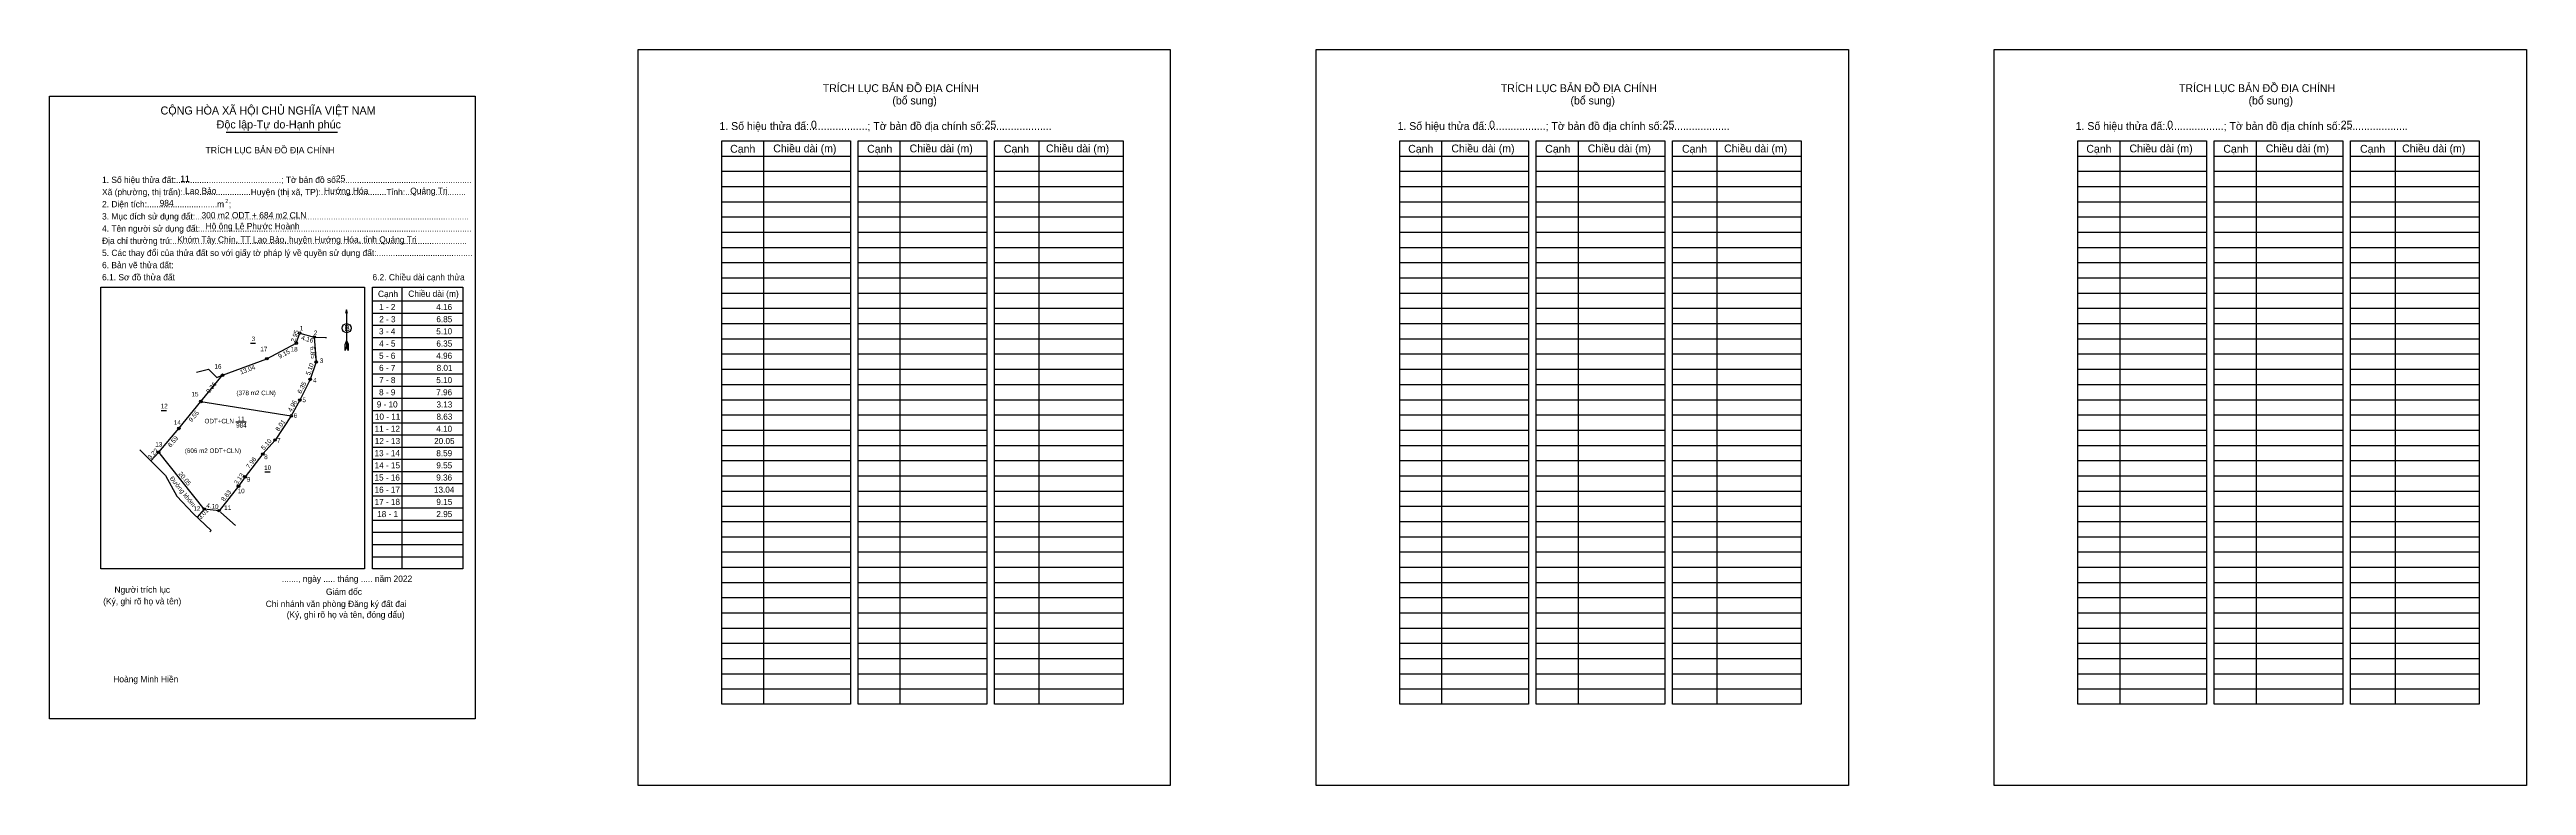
# Model space of a CAD drawing. Extents: x 537503 to 538184, y 1837877 to 1838079.
import ezdxf

# ---------------------------------------------------------------- set-up
doc = ezdxf.new("R2010")
doc.units = 0
for name, color, linetype in [('Level 1', 7, 'Continuous'), ('Level 10', 7, 'Continuous'), ('Level 11', 7, 'Continuous'), ('Level 13', 7, 'Continuous'), ('Level 2', 7, 'Continuous'), ('Level 23', 7, 'Continuous'), ('Level 29', 7, 'Continuous'), ('Level 31', 7, 'Continuous'), ('Level 32', 7, 'Continuous'), ('Level 34', 7, 'Continuous'), ('Level 36', 7, 'Continuous'), ('Level 49', 7, 'Continuous'), ('Level 52', 7, 'Continuous'), ('Level 6', 7, 'Continuous'), ('Level 9', 7, 'Continuous')]:
    doc.layers.add(name, color=color, linetype=linetype)

msp = doc.modelspace()

# ---------------------------------------------------------------- linework, layer by layer
at = {"layer": 'Level 1'}
for p, q in [((537664.45, 1838079.23), (537664.45, 1838079.23)), ((537502.51, 1838066.37), (537502.51, 1838066.37)), ((537687.46, 1838049.92), (537722.87, 1838049.92)), ((537698.98, 1838054.11), (537698.98, 1837899.06)), ((537724.98, 1838049.92), (537760.39, 1838049.92)), ((537736.5, 1838054.11), (537736.5, 1837899.06)), ((537762.49, 1838049.92), (537797.9, 1838049.92)), ((537774.72, 1838054.11), (537774.72, 1837899.06)), ((537874.05, 1838049.92), (537909.46, 1838049.92)), ((537885.57, 1838054.11), (537885.57, 1837899.06)), ((537911.57, 1838049.92), (537946.98, 1838049.92)), ((537923.09, 1838054.11), (537923.09, 1837899.06)), ((537949.08, 1838049.92), (537984.49, 1838049.92)), ((537961.31, 1838054.11), (537961.31, 1837899.06)), ((538060.64, 1838049.92), (538096.05, 1838049.92)), ((538072.16, 1838054.11), (538072.16, 1837899.06)), ((538098.16, 1838049.92), (538133.57, 1838049.92)), ((538109.68, 1838054.11), (538109.68, 1837899.06)), ((538135.67, 1838049.92), (538171.08, 1838049.92)), ((538147.9, 1838054.11), (538147.9, 1837899.06)), ((537687.46, 1838045.73), (537722.87, 1838045.73)), ((537724.98, 1838045.73), (537760.39, 1838045.73)), ((537762.49, 1838045.73), (537797.9, 1838045.73)), ((537874.05, 1838045.73), (537909.46, 1838045.73)), ((537911.57, 1838045.73), (537946.98, 1838045.73)), ((537949.08, 1838045.73), (537984.49, 1838045.73)), ((538060.64, 1838045.73), (538096.05, 1838045.73)), ((538098.16, 1838045.73), (538133.57, 1838045.73)), ((538135.67, 1838045.73), (538171.08, 1838045.73)), ((537687.46, 1838041.54), (537722.87, 1838041.54)), ((537687.46, 1838037.35), (537722.87, 1838037.35)), ((537724.98, 1838041.54), (537760.39, 1838041.54)), ((537724.98, 1838037.35), (537760.39, 1838037.35)), ((537762.49, 1838041.54), (537797.9, 1838041.54)), ((537762.49, 1838037.35), (537797.9, 1838037.35)), ((537874.05, 1838041.54), (537909.46, 1838041.54)), ((537874.05, 1838037.35), (537909.46, 1838037.35)), ((537911.57, 1838041.54), (537946.98, 1838041.54)), ((537911.57, 1838037.35), (537946.98, 1838037.35)), ((537949.08, 1838041.54), (537984.49, 1838041.54)), ((537949.08, 1838037.35), (537984.49, 1838037.35)), ((538060.64, 1838041.54), (538096.05, 1838041.54)), ((538060.64, 1838037.35), (538096.05, 1838037.35)), ((538098.16, 1838041.54), (538133.57, 1838041.54)), ((538098.16, 1838037.35), (538133.57, 1838037.35)), ((538135.67, 1838041.54), (538171.08, 1838041.54)), ((538135.67, 1838037.35), (538171.08, 1838037.35)), ((537687.46, 1838033.16), (537722.87, 1838033.16)), ((537687.46, 1838028.97), (537722.87, 1838028.97)), ((537724.98, 1838033.16), (537760.39, 1838033.16)), ((537724.98, 1838028.97), (537760.39, 1838028.97)), ((537762.49, 1838033.16), (537797.9, 1838033.16)), ((537762.49, 1838028.97), (537797.9, 1838028.97)), ((537874.05, 1838033.16), (537909.46, 1838033.16)), ((537874.05, 1838028.97), (537909.46, 1838028.97)), ((537911.57, 1838033.16), (537946.98, 1838033.16)), ((537911.57, 1838028.97), (537946.98, 1838028.97)), ((537949.08, 1838033.16), (537984.49, 1838033.16)), ((537949.08, 1838028.97), (537984.49, 1838028.97)), ((538060.64, 1838033.16), (538096.05, 1838033.16)), ((538060.64, 1838028.97), (538096.05, 1838028.97)), ((538098.16, 1838033.16), (538133.57, 1838033.16)), ((538098.16, 1838028.97), (538133.57, 1838028.97)), ((538135.67, 1838033.16), (538171.08, 1838033.16)), ((538135.67, 1838028.97), (538171.08, 1838028.97)), ((537687.46, 1838024.78), (537722.87, 1838024.78)), ((537724.98, 1838024.78), (537760.39, 1838024.78)), ((537762.49, 1838024.78), (537797.9, 1838024.78)), ((537874.05, 1838024.78), (537909.46, 1838024.78)), ((537911.57, 1838024.78), (537946.98, 1838024.78)), ((537949.08, 1838024.78), (537984.49, 1838024.78)), ((538060.64, 1838024.78), (538096.05, 1838024.78)), ((538098.16, 1838024.78), (538133.57, 1838024.78)), ((538135.67, 1838024.78), (538171.08, 1838024.78)), ((537687.46, 1838020.59), (537722.87, 1838020.59)), ((537687.46, 1838016.4), (537722.87, 1838016.4)), ((537724.98, 1838020.59), (537760.39, 1838020.59)), ((537724.98, 1838016.4), (537760.39, 1838016.4)), ((537762.49, 1838020.59), (537797.9, 1838020.59)), ((537762.49, 1838016.4), (537797.9, 1838016.4)), ((537874.05, 1838020.59), (537909.46, 1838020.59)), ((537874.05, 1838016.4), (537909.46, 1838016.4)), ((537911.57, 1838020.59), (537946.98, 1838020.59)), ((537911.57, 1838016.4), (537946.98, 1838016.4)), ((537949.08, 1838020.59), (537984.49, 1838020.59)), ((537949.08, 1838016.4), (537984.49, 1838016.4)), ((538060.64, 1838020.59), (538096.05, 1838020.59)), ((538060.64, 1838016.4), (538096.05, 1838016.4)), ((538098.16, 1838020.59), (538133.57, 1838020.59)), ((538098.16, 1838016.4), (538133.57, 1838016.4)), ((538135.67, 1838020.59), (538171.08, 1838020.59)), ((538135.67, 1838016.4), (538171.08, 1838016.4)), ((537516.61, 1838013.8), (537516.61, 1838013.8)), ((537584.25, 1838007.62), (537584.25, 1837997.48)), ((537591.37, 1838010.05), (537616.24, 1838010.05)), ((537599.42, 1838013.8), (537599.42, 1837936.3)), ((537687.46, 1838012.2), (537722.87, 1838012.2)), ((537687.46, 1838008.01), (537722.87, 1838008.01)), ((537724.98, 1838012.2), (537760.39, 1838012.2)), ((537724.98, 1838008.01), (537760.39, 1838008.01)), ((537762.49, 1838012.2), (537797.9, 1838012.2)), ((537762.49, 1838008.01), (537797.9, 1838008.01)), ((537874.05, 1838012.2), (537909.46, 1838012.2)), ((537874.05, 1838008.01), (537909.46, 1838008.01)), ((537911.57, 1838012.2), (537946.98, 1838012.2)), ((537911.57, 1838008.01), (537946.98, 1838008.01)), ((537949.08, 1838012.2), (537984.49, 1838012.2)), ((537949.08, 1838008.01), (537984.49, 1838008.01)), ((538060.64, 1838012.2), (538096.05, 1838012.2)), ((538060.64, 1838008.01), (538096.05, 1838008.01)), ((538098.16, 1838012.2), (538133.57, 1838012.2)), ((538098.16, 1838008.01), (538133.57, 1838008.01)), ((538135.67, 1838012.2), (538171.08, 1838012.2)), ((538135.67, 1838008.01), (538171.08, 1838008.01)), ((537591.37, 1838006.7), (537616.24, 1838006.7)), ((537591.37, 1838003.35), (537616.24, 1838003.35)), ((537687.46, 1838003.82), (537722.87, 1838003.82)), ((537724.98, 1838003.82), (537760.39, 1838003.82)), ((537762.49, 1838003.82), (537797.9, 1838003.82)), ((537874.05, 1838003.82), (537909.46, 1838003.82)), ((537911.57, 1838003.82), (537946.98, 1838003.82)), ((537949.08, 1838003.82), (537984.49, 1838003.82)), ((538060.64, 1838003.82), (538096.05, 1838003.82)), ((538098.16, 1838003.82), (538133.57, 1838003.82)), ((538135.67, 1838003.82), (538171.08, 1838003.82)), ((537583.81, 1837996.44), (537583.83, 1837998.12)), ((537584.25, 1837997.48), (537583.81, 1837996.44)), ((537584.25, 1837999.15), (537583.83, 1837998.12)), ((537584.25, 1837999.15), (537584.68, 1837998.12)), ((537584.25, 1837999.01), (537584.68, 1837997.97)), ((537584.25, 1837998.86), (537584.68, 1837997.82)), ((537584.25, 1837998.72), (537584.69, 1837997.67)), ((537584.25, 1837998.57), (537584.69, 1837997.52)), ((537584.25, 1837998.42), (537584.69, 1837997.37)), ((537584.25, 1837998.28), (537584.69, 1837997.22)), ((537584.25, 1837998.13), (537584.69, 1837997.07)), ((537584.25, 1837997.99), (537584.69, 1837996.92)), ((537584.25, 1837997.84), (537584.69, 1837996.77)), ((537584.25, 1837997.7), (537584.7, 1837996.62)), ((537584.25, 1837997.48), (537584.7, 1837996.44)), ((537584.7, 1837996.44), (537584.68, 1837998.12)), ((537591.37, 1838000), (537616.24, 1838000)), ((537591.37, 1837996.64), (537616.24, 1837996.64)), ((537687.46, 1837999.63), (537722.87, 1837999.63)), ((537687.46, 1837995.44), (537722.87, 1837995.44)), ((537724.98, 1837999.63), (537760.39, 1837999.63)), ((537724.98, 1837995.44), (537760.39, 1837995.44)), ((537762.49, 1837999.63), (537797.9, 1837999.63)), ((537762.49, 1837995.44), (537797.9, 1837995.44)), ((537874.05, 1837999.63), (537909.46, 1837999.63)), ((537874.05, 1837995.44), (537909.46, 1837995.44)), ((537911.57, 1837999.63), (537946.98, 1837999.63)), ((537911.57, 1837995.44), (537946.98, 1837995.44)), ((537949.08, 1837999.63), (537984.49, 1837999.63)), ((537949.08, 1837995.44), (537984.49, 1837995.44)), ((538060.64, 1837999.63), (538096.05, 1837999.63)), ((538060.64, 1837995.44), (538096.05, 1837995.44)), ((538098.16, 1837999.63), (538133.57, 1837999.63)), ((538098.16, 1837995.44), (538133.57, 1837995.44)), ((538135.67, 1837999.63), (538171.08, 1837999.63)), ((538135.67, 1837995.44), (538171.08, 1837995.44)), ((537591.37, 1837993.29), (537616.24, 1837993.29)), ((537591.37, 1837989.94), (537616.24, 1837989.94)), ((537687.46, 1837991.25), (537722.87, 1837991.25)), ((537724.98, 1837991.25), (537760.39, 1837991.25)), ((537762.49, 1837991.25), (537797.9, 1837991.25)), ((537874.05, 1837991.25), (537909.46, 1837991.25)), ((537911.57, 1837991.25), (537946.98, 1837991.25)), ((537949.08, 1837991.25), (537984.49, 1837991.25)), ((538060.64, 1837991.25), (538096.05, 1837991.25)), ((538098.16, 1837991.25), (538133.57, 1837991.25)), ((538135.67, 1837991.25), (538171.08, 1837991.25)), ((537591.37, 1837986.59), (537616.24, 1837986.59)), ((537591.37, 1837983.24), (537616.24, 1837983.24)), ((537687.46, 1837987.06), (537722.87, 1837987.06)), ((537687.46, 1837982.87), (537722.87, 1837982.87)), ((537724.98, 1837987.06), (537760.39, 1837987.06)), ((537724.98, 1837982.87), (537760.39, 1837982.87)), ((537762.49, 1837987.06), (537797.9, 1837987.06)), ((537762.49, 1837982.87), (537797.9, 1837982.87)), ((537874.05, 1837987.06), (537909.46, 1837987.06)), ((537874.05, 1837982.87), (537909.46, 1837982.87)), ((537911.57, 1837987.06), (537946.98, 1837987.06)), ((537911.57, 1837982.87), (537946.98, 1837982.87)), ((537949.08, 1837987.06), (537984.49, 1837987.06)), ((537949.08, 1837982.87), (537984.49, 1837982.87)), ((538060.64, 1837987.06), (538096.05, 1837987.06)), ((538060.64, 1837982.87), (538096.05, 1837982.87)), ((538098.16, 1837987.06), (538133.57, 1837987.06)), ((538098.16, 1837982.87), (538133.57, 1837982.87)), ((538135.67, 1837987.06), (538171.08, 1837987.06)), ((538135.67, 1837982.87), (538171.08, 1837982.87)), ((537591.37, 1837979.88), (537616.24, 1837979.88)), ((537591.37, 1837976.53), (537616.24, 1837976.53)), ((537687.46, 1837978.68), (537722.87, 1837978.68)), ((537687.46, 1837974.49), (537722.87, 1837974.49)), ((537724.98, 1837978.68), (537760.39, 1837978.68)), ((537724.98, 1837974.49), (537760.39, 1837974.49)), ((537762.49, 1837978.68), (537797.9, 1837978.68)), ((537762.49, 1837974.49), (537797.9, 1837974.49)), ((537874.05, 1837978.68), (537909.46, 1837978.68)), ((537874.05, 1837974.49), (537909.46, 1837974.49)), ((537911.57, 1837978.68), (537946.98, 1837978.68)), ((537911.57, 1837974.49), (537946.98, 1837974.49)), ((537949.08, 1837978.68), (537984.49, 1837978.68)), ((537949.08, 1837974.49), (537984.49, 1837974.49)), ((538060.64, 1837978.68), (538096.05, 1837978.68)), ((538060.64, 1837974.49), (538096.05, 1837974.49)), ((538098.16, 1837978.68), (538133.57, 1837978.68)), ((538098.16, 1837974.49), (538133.57, 1837974.49)), ((538135.67, 1837978.68), (538171.08, 1837978.68)), ((538135.67, 1837974.49), (538171.08, 1837974.49)), ((537591.37, 1837973.18), (537616.24, 1837973.18)), ((537591.37, 1837969.83), (537616.24, 1837969.83)), ((537687.46, 1837970.3), (537722.87, 1837970.3)), ((537724.98, 1837970.3), (537760.39, 1837970.3)), ((537762.49, 1837970.3), (537797.9, 1837970.3)), ((537874.05, 1837970.3), (537909.46, 1837970.3)), ((537911.57, 1837970.3), (537946.98, 1837970.3)), ((537949.08, 1837970.3), (537984.49, 1837970.3)), ((538060.64, 1837970.3), (538096.05, 1837970.3)), ((538098.16, 1837970.3), (538133.57, 1837970.3)), ((538135.67, 1837970.3), (538171.08, 1837970.3)), ((537591.37, 1837966.47), (537616.24, 1837966.47)), ((537591.37, 1837963.12), (537616.24, 1837963.12)), ((537687.46, 1837966.11), (537722.87, 1837966.11)), ((537687.46, 1837961.92), (537722.87, 1837961.92)), ((537724.98, 1837966.11), (537760.39, 1837966.11)), ((537724.98, 1837961.92), (537760.39, 1837961.92)), ((537762.49, 1837966.11), (537797.9, 1837966.11)), ((537762.49, 1837961.92), (537797.9, 1837961.92)), ((537874.05, 1837966.11), (537909.46, 1837966.11)), ((537874.05, 1837961.92), (537909.46, 1837961.92)), ((537911.57, 1837966.11), (537946.98, 1837966.11)), ((537911.57, 1837961.92), (537946.98, 1837961.92)), ((537949.08, 1837966.11), (537984.49, 1837966.11)), ((537949.08, 1837961.92), (537984.49, 1837961.92)), ((538060.64, 1837966.11), (538096.05, 1837966.11)), ((538060.64, 1837961.92), (538096.05, 1837961.92)), ((538098.16, 1837966.11), (538133.57, 1837966.11)), ((538098.16, 1837961.92), (538133.57, 1837961.92)), ((538135.67, 1837966.11), (538171.08, 1837966.11)), ((538135.67, 1837961.92), (538171.08, 1837961.92)), ((537591.37, 1837959.77), (537616.24, 1837959.77)), ((537591.37, 1837956.42), (537616.24, 1837956.42)), ((537591.37, 1837953.06), (537616.24, 1837953.06)), ((537687.46, 1837957.73), (537722.87, 1837957.73)), ((537687.46, 1837953.54), (537722.87, 1837953.54)), ((537724.98, 1837957.73), (537760.39, 1837957.73)), ((537724.98, 1837953.54), (537760.39, 1837953.54)), ((537762.49, 1837957.73), (537797.9, 1837957.73)), ((537762.49, 1837953.54), (537797.9, 1837953.54)), ((537874.05, 1837957.73), (537909.46, 1837957.73)), ((537874.05, 1837953.54), (537909.46, 1837953.54)), ((537911.57, 1837957.73), (537946.98, 1837957.73)), ((537911.57, 1837953.54), (537946.98, 1837953.54)), ((537949.08, 1837957.73), (537984.49, 1837957.73)), ((537949.08, 1837953.54), (537984.49, 1837953.54)), ((538060.64, 1837957.73), (538096.05, 1837957.73)), ((538060.64, 1837953.54), (538096.05, 1837953.54)), ((538098.16, 1837957.73), (538133.57, 1837957.73)), ((538098.16, 1837953.54), (538133.57, 1837953.54)), ((538135.67, 1837957.73), (538171.08, 1837957.73)), ((538135.67, 1837953.54), (538171.08, 1837953.54)), ((537591.37, 1837949.71), (537616.24, 1837949.71)), ((537591.37, 1837946.36), (537616.24, 1837946.36)), ((537687.46, 1837949.35), (537722.87, 1837949.35)), ((537724.98, 1837949.35), (537760.39, 1837949.35)), ((537762.49, 1837949.35), (537797.9, 1837949.35)), ((537874.05, 1837949.35), (537909.46, 1837949.35)), ((537911.57, 1837949.35), (537946.98, 1837949.35)), ((537949.08, 1837949.35), (537984.49, 1837949.35)), ((538060.64, 1837949.35), (538096.05, 1837949.35)), ((538098.16, 1837949.35), (538133.57, 1837949.35)), ((538135.67, 1837949.35), (538171.08, 1837949.35)), ((537591.37, 1837943.01), (537616.24, 1837943.01)), ((537591.37, 1837939.65), (537616.24, 1837939.65)), ((537687.46, 1837945.16), (537722.87, 1837945.16)), ((537687.46, 1837940.97), (537722.87, 1837940.97)), ((537724.98, 1837945.16), (537760.39, 1837945.16)), ((537724.98, 1837940.97), (537760.39, 1837940.97)), ((537762.49, 1837945.16), (537797.9, 1837945.16)), ((537762.49, 1837940.97), (537797.9, 1837940.97)), ((537874.05, 1837945.16), (537909.46, 1837945.16)), ((537874.05, 1837940.97), (537909.46, 1837940.97)), ((537911.57, 1837945.16), (537946.98, 1837945.16)), ((537911.57, 1837940.97), (537946.98, 1837940.97)), ((537949.08, 1837945.16), (537984.49, 1837945.16)), ((537949.08, 1837940.97), (537984.49, 1837940.97)), ((538060.64, 1837945.16), (538096.05, 1837945.16)), ((538060.64, 1837940.97), (538096.05, 1837940.97)), ((538098.16, 1837945.16), (538133.57, 1837945.16)), ((538098.16, 1837940.97), (538133.57, 1837940.97)), ((538135.67, 1837945.16), (538171.08, 1837945.16)), ((538135.67, 1837940.97), (538171.08, 1837940.97)), ((537589.14, 1837936.3), (537589.14, 1837936.3)), ((537687.46, 1837936.77), (537722.87, 1837936.77)), ((537724.98, 1837936.77), (537760.39, 1837936.77)), ((537762.49, 1837936.77), (537797.9, 1837936.77)), ((537874.05, 1837936.77), (537909.46, 1837936.77)), ((537911.57, 1837936.77), (537946.98, 1837936.77)), ((537949.08, 1837936.77), (537984.49, 1837936.77)), ((538060.64, 1837936.77), (538096.05, 1837936.77)), ((538098.16, 1837936.77), (538133.57, 1837936.77)), ((538135.67, 1837936.77), (538171.08, 1837936.77)), ((537687.46, 1837932.58), (537722.87, 1837932.58)), ((537687.46, 1837928.39), (537722.87, 1837928.39)), ((537724.98, 1837932.58), (537760.39, 1837932.58)), ((537724.98, 1837928.39), (537760.39, 1837928.39)), ((537762.49, 1837932.58), (537797.9, 1837932.58)), ((537762.49, 1837928.39), (537797.9, 1837928.39)), ((537874.05, 1837932.58), (537909.46, 1837932.58)), ((537874.05, 1837928.39), (537909.46, 1837928.39)), ((537911.57, 1837932.58), (537946.98, 1837932.58)), ((537911.57, 1837928.39), (537946.98, 1837928.39)), ((537949.08, 1837932.58), (537984.49, 1837932.58)), ((537949.08, 1837928.39), (537984.49, 1837928.39)), ((538060.64, 1837932.58), (538096.05, 1837932.58)), ((538060.64, 1837928.39), (538096.05, 1837928.39)), ((538098.16, 1837932.58), (538133.57, 1837932.58)), ((538098.16, 1837928.39), (538133.57, 1837928.39)), ((538135.67, 1837932.58), (538171.08, 1837932.58)), ((538135.67, 1837928.39), (538171.08, 1837928.39)), ((537687.46, 1837924.2), (537722.87, 1837924.2)), ((537687.46, 1837920.01), (537722.87, 1837920.01)), ((537724.98, 1837924.2), (537760.39, 1837924.2)), ((537724.98, 1837920.01), (537760.39, 1837920.01)), ((537762.49, 1837924.2), (537797.9, 1837924.2)), ((537762.49, 1837920.01), (537797.9, 1837920.01)), ((537874.05, 1837924.2), (537909.46, 1837924.2)), ((537874.05, 1837920.01), (537909.46, 1837920.01)), ((537911.57, 1837924.2), (537946.98, 1837924.2)), ((537911.57, 1837920.01), (537946.98, 1837920.01)), ((537949.08, 1837924.2), (537984.49, 1837924.2)), ((537949.08, 1837920.01), (537984.49, 1837920.01)), ((538060.64, 1837924.2), (538096.05, 1837924.2)), ((538060.64, 1837920.01), (538096.05, 1837920.01)), ((538098.16, 1837924.2), (538133.57, 1837924.2)), ((538098.16, 1837920.01), (538133.57, 1837920.01)), ((538135.67, 1837924.2), (538171.08, 1837924.2)), ((538135.67, 1837920.01), (538171.08, 1837920.01)), ((537687.46, 1837915.82), (537722.87, 1837915.82)), ((537724.98, 1837915.82), (537760.39, 1837915.82)), ((537762.49, 1837915.82), (537797.9, 1837915.82)), ((537874.05, 1837915.82), (537909.46, 1837915.82)), ((537911.57, 1837915.82), (537946.98, 1837915.82)), ((537949.08, 1837915.82), (537984.49, 1837915.82)), ((538060.64, 1837915.82), (538096.05, 1837915.82)), ((538098.16, 1837915.82), (538133.57, 1837915.82)), ((538135.67, 1837915.82), (538171.08, 1837915.82)), ((537687.46, 1837911.63), (537722.87, 1837911.63)), ((537687.46, 1837907.44), (537722.87, 1837907.44)), ((537724.98, 1837911.63), (537760.39, 1837911.63)), ((537724.98, 1837907.44), (537760.39, 1837907.44)), ((537762.49, 1837911.63), (537797.9, 1837911.63)), ((537762.49, 1837907.44), (537797.9, 1837907.44)), ((537874.05, 1837911.63), (537909.46, 1837911.63)), ((537874.05, 1837907.44), (537909.46, 1837907.44)), ((537911.57, 1837911.63), (537946.98, 1837911.63)), ((537911.57, 1837907.44), (537946.98, 1837907.44)), ((537949.08, 1837911.63), (537984.49, 1837911.63)), ((537949.08, 1837907.44), (537984.49, 1837907.44)), ((538060.64, 1837911.63), (538096.05, 1837911.63)), ((538060.64, 1837907.44), (538096.05, 1837907.44)), ((538098.16, 1837911.63), (538133.57, 1837911.63)), ((538098.16, 1837907.44), (538133.57, 1837907.44)), ((538135.67, 1837911.63), (538171.08, 1837911.63)), ((538135.67, 1837907.44), (538171.08, 1837907.44)), ((537687.46, 1837903.25), (537722.87, 1837903.25)), ((537724.98, 1837903.25), (537760.39, 1837903.25)), ((537762.49, 1837903.25), (537797.9, 1837903.25)), ((537874.05, 1837903.25), (537909.46, 1837903.25)), ((537911.57, 1837903.25), (537946.98, 1837903.25)), ((537949.08, 1837903.25), (537984.49, 1837903.25)), ((538060.64, 1837903.25), (538096.05, 1837903.25)), ((538098.16, 1837903.25), (538133.57, 1837903.25)), ((538135.67, 1837903.25), (538171.08, 1837903.25)), ((537619.66, 1837894.99), (537619.66, 1837894.99)), ((537810.89, 1837876.69), (537810.89, 1837876.69))]:
    msp.add_line(p, q, dxfattribs=at)
for points in [[(537687.46, 1838054.11), (537722.87, 1838054.11), (537722.87, 1837899.06), (537687.46, 1837899.06)], [(537724.98, 1838054.11), (537760.39, 1838054.11), (537760.39, 1837899.06), (537724.98, 1837899.06)], [(537762.49, 1838054.11), (537797.9, 1838054.11), (537797.9, 1837899.06), (537762.49, 1837899.06)], [(537874.05, 1838054.11), (537909.46, 1838054.11), (537909.46, 1837899.06), (537874.05, 1837899.06)], [(537911.57, 1838054.11), (537946.98, 1838054.11), (537946.98, 1837899.06), (537911.57, 1837899.06)], [(537949.08, 1838054.11), (537984.49, 1838054.11), (537984.49, 1837899.06), (537949.08, 1837899.06)], [(538060.64, 1838054.11), (538096.05, 1838054.11), (538096.05, 1837899.06), (538060.64, 1837899.06)], [(538098.16, 1838054.11), (538133.57, 1838054.11), (538133.57, 1837899.06), (538098.16, 1837899.06)], [(538135.67, 1838054.11), (538171.08, 1838054.11), (538171.08, 1837899.06), (538135.67, 1837899.06)], [(537516.61, 1838013.8), (537589.14, 1838013.8), (537589.14, 1837936.3), (537516.61, 1837936.3)], [(537591.37, 1838013.8), (537616.24, 1838013.8), (537616.24, 1837936.3), (537591.37, 1837936.3)]]:
    msp.add_lwpolyline(points, close=True, dxfattribs=at)
msp.add_lwpolyline([(537584.54, 1838006.54), (537584.25, 1838007.62), (537583.96, 1838006.54)], dxfattribs=at)
msp.add_circle((537584.25, 1838002.55), 1.24, dxfattribs=at)
at = {"layer": 'Level 10'}
msp.add_line((537530.36, 1837966.05), (537527.38, 1837969.02), dxfattribs=at)
msp.add_lwpolyline([(537571.35, 1838001.21), (537575.36, 1838000.09), (537575.89, 1837993.26), (537574.22, 1837988.44), (537571.39, 1837982.76), (537569.03, 1837978.4), (537564.55, 1837971.76), (537561.2, 1837967.92), (537556.31, 1837961.64), (537554.51, 1837959.08), (537549.15, 1837952.32), (537545.08, 1837952.78), (537532.54, 1837968.42), (537538.11, 1837974.96), (537544.16, 1837982.35), (537550.09, 1837989.59), (537562.31, 1837994.14), (537570.4, 1837998.42)], close=True, dxfattribs=at)
at = {"layer": 'Level 11'}
for centre in [(537571.35, 1838001.21), (537571.35, 1838001.21), (537562.31, 1837994.14), (537570.4, 1837998.42), (537575.36, 1838000.09), (537550.09, 1837989.59), (537574.22, 1837988.44), (537575.89, 1837993.26), (537544.16, 1837982.35), (537571.39, 1837982.76), (537538.11, 1837974.96), (537569.03, 1837978.4), (537532.54, 1837968.42), (537561.2, 1837967.92), (537564.55, 1837971.76), (537556.31, 1837961.64), (537545.08, 1837952.78), (537554.51, 1837959.08), (537549.15, 1837952.32)]:
    msp.add_circle(centre, 0.349, dxfattribs=at)
at = {"layer": 'Level 13'}
msp.add_line((537551.12, 1838056.46), (537581.7, 1838056.46), dxfattribs=at)
at = {"layer": 'Level 2'}
for points in [[(537664.45, 1838079.23), (537810.89, 1838079.23), (537810.89, 1837876.69), (537664.45, 1837876.69)], [(537851.04, 1838079.23), (537997.48, 1838079.23), (537997.48, 1837876.69), (537851.04, 1837876.69)], [(538037.63, 1838079.23), (538184.07, 1838079.23), (538184.07, 1837876.69), (538037.63, 1837876.69)], [(537502.51, 1838066.38), (537619.66, 1838066.38), (537619.66, 1837894.99), (537502.51, 1837894.99)]]:
    msp.add_lwpolyline(points, close=True, dxfattribs=at)
at = {"layer": 'Level 23'}
for points in [[(537532.54, 1837968.42), (537530.36, 1837966.05), (537534.37, 1837961.99), (537537.57, 1837956.32), (537542.03, 1837951.54), (537546.95, 1837946.85), (537546.62, 1837946.48)], [(537549.52, 1837951.99), (537549.68, 1837951.84), (537553.68, 1837948.24)]]:
    msp.add_lwpolyline(points, dxfattribs=at)
at = {"layer": 'Level 29'}
msp.add_line((537544.16, 1837982.35), (537569.03, 1837978.4), dxfattribs=at)
at = {"layer": 'Level 31'}
for points in [[(537575.36, 1838000.09), (537575.87, 1838000.07)], [(537575.87, 1838000.07), (537578.44, 1838000.01), (537578.71, 1838000.02)]]:
    msp.add_lwpolyline(points, dxfattribs=at)
at = {"layer": 'Level 32'}
for points in [[(537542.94, 1837990.47), (537546.22, 1837991.31), (537548.54, 1837989)], [(537542.94, 1837990.47), (537546.22, 1837991.31), (537548.54, 1837989)], [(537548.54, 1837989), (537550.09, 1837989.59)]]:
    msp.add_lwpolyline(points, dxfattribs=at)
at = {"layer": 'Level 34'}
msp.add_line((537545.08, 1837952.78), (537543.11, 1837950.51), dxfattribs=at)
at = {"layer": 'Level 9'}
for p, q in [((537557.78, 1837998.43), (537559.22, 1837998.43)), ((537533.26, 1837979.92), (537534.7, 1837979.92)), ((537553.76, 1837976.76), (537556.58, 1837976.76)), ((537561.75, 1837962.97), (537563.19, 1837962.97))]:
    msp.add_line(p, q, dxfattribs=at)

# ---------------------------------------------------------------- texts
at = {"layer": 'Level 1'}
for s, height, p in [('TRÍCH LỤC BẢN ĐỒ ĐỊA CHÍNH', 2.1651, (537715.28, 1838067.52)), ('TRÍCH LỤC BẢN ĐỒ ĐỊA CHÍNH', 2.1651, (537901.86, 1838067.52)), ('TRÍCH LỤC BẢN ĐỒ ĐỊA CHÍNH', 2.1651, (538088.46, 1838067.52)), ('(bổ sung)', 2.165, (537734.42, 1838064.12)), ('(bổ sung)', 2.165, (537921.02, 1838064.12)), ('(bổ sung)', 2.165, (538107.6, 1838064.12)), ('1. Số hiệu thửa đấ:....................; Tờ bản đồ địa chính số:.......................', 2.1651, (537686.85, 1838057.09)), ('1. Số hiệu thửa đấ:....................; Tờ bản đồ địa chính số:.......................', 2.1651, (537873.44, 1838057.09)), ('1. Số hiệu thửa đấ:....................; Tờ bản đồ địa chính số:.......................', 2.1651, (538060.03, 1838057.09)), ('TRÍCH LỤC BẢN ĐỒ ĐỊA CHÍNH', 1.7881, (537545.41, 1838050.65)), ('Cạnh', 2.165, (537689.79, 1838050.83)), ('Chiều dài (m)', 2.1651, (537701.65, 1838050.93)), ('Cạnh', 2.165, (537727.48, 1838050.83)), ('Chiều dài (m)', 2.1651, (537739.17, 1838050.93)), ('Cạnh', 2.165, (537765.11, 1838050.83)), ('Chiều dài (m)', 2.1651, (537776.69, 1838050.93)), ('Cạnh', 2.165, (537876.37, 1838050.83)), ('Chiều dài (m)', 2.1651, (537888.25, 1838050.93)), ('Cạnh', 2.165, (537914.07, 1838050.83)), ('Chiều dài (m)', 2.1651, (537925.77, 1838050.93)), ('Cạnh', 2.165, (537951.71, 1838050.83)), ('Chiều dài (m)', 2.1651, (537963.28, 1838050.93)), ('Cạnh', 2.165, (538062.97, 1838050.83)), ('Chiều dài (m)', 2.1651, (538074.84, 1838050.93)), ('Cạnh', 2.165, (538100.66, 1838050.83)), ('Chiều dài (m)', 2.1651, (538112.35, 1838050.93)), ('Cạnh', 2.165, (538138.29, 1838050.83)), ('Chiều dài (m)', 2.1651, (538149.87, 1838050.93)), ('1. Số hiệu thửa đất:.............................................; Tờ bản đồ số:.........................................................', 1.7321, (537516.95, 1838042.51)), ('Xã (phường, thị trấn):.............................Huyện (thị xã, TP):............................Tỉnh:..........................', 1.7321, (537516.95, 1838039.16)), ('2. Diện tích:..............................m  ;', 1.7321, (537516.95, 1838035.81)), ('2', 1.12, (537550.87, 1838036.98)), ('4. Tên người sử dụng đất:....................................................................................................................', 1.7321, (537516.95, 1838029.1)), ('3. Mục đích sử dụng đất:.....................................................................................................................', 1.7321, (537516.95, 1838032.46)), ('Địa chỉ thường trú:..............................................................................................................................', 1.7321, (537516.95, 1838025.75)), ('5. Các thay đổi của thửa đất so với giấy tờ pháp lý về quyền sử dụng đất:.........................................', 1.7321, (537516.95, 1838022.4)), ('6. Bản vẽ thửa đất:', 1.7321, (537516.95, 1838019.05)), ('6.1. Sơ đồ thửa đất', 1.7321, (537516.95, 1838015.7)), ('6.2. Chiều dài cạnh thửa', 1.7321, (537591.37, 1838015.7)), ('Cạnh', 1.732, (537592.88, 1838011.12)), ('Chiều dài (m)', 1.7321, (537601.21, 1838011.17)), ('B', 1.68, (537583.63, 1838001.73)), ('(378 m2 CLN)', 1.25, (537553.93, 1837984.11)), ('(606 m2 ODT+CLN)', 1.25, (537539.72, 1837968.19)), ('......., ngày ..... tháng ..... năm 2022', 1.7321, (537566.4, 1837932.73)), ('(Ký, ghi rõ họ và tên)', 1.7321, (537517.26, 1837926.53)), ('Người trích lục', 1.7321, (537520.37, 1837929.71)), ('Chi nhánh văn phòng Đăng ký đất đai', 1.7321, (537561.99, 1837925.8)), ('Giám đốc', 1.732, (537578.56, 1837929.15)), ('(Ký, ghi rõ họ và tên, đóng dấu)', 1.7321, (537567.76, 1837922.84)), ('Hoàng Minh Hiền', 1.7321, (537520.04, 1837905.08))]:
    msp.add_text(s, height=height, dxfattribs=at).set_placement(p)
at = {"layer": 'Level 13'}
for s, height, p in [('CỘNG HÒA XÃ HỘI CHỦ NGHĨA VIỆT NAM', 2.2126, (537533.05, 1838061.35)), ('Độc lập-Tự do-Hạnh phúc', 2.2126, (537548.48, 1838057.52)), ('ODT+CLN', 1.25, (537545.15, 1837976.35)), ('984', 1.25, (537553.87, 1837975.2)), ('11', 1.25, (537554.26, 1837976.98))]:
    msp.add_text(s, height=height, dxfattribs=at).set_placement(p)
at = {"layer": 'Level 34'}
for s, rotation, p in [('3.22', 47.39118, (537530.29, 1837966.31)), ('Đường khóm', 308.7223, (537535.48, 1837961.16)), ('3.01', 47.39118, (537544.1, 1837949.8))]:
    msp.add_text(s, height=1.25, rotation=rotation, dxfattribs=at).set_placement(p)
at = {"layer": 'Level 36'}
for s, p in [('3', (537558.12, 1837998.99)), ('12', (537533.1, 1837980.48)), ('10', (537561.58, 1837963.53))]:
    msp.add_text(s, height=1.25, dxfattribs=at).set_placement(p)
at = {"layer": 'Level 49'}
for s, rotation, p in [('2.95', 71.1962, (537570.04, 1837998.59)), ('9.15', 27.881, (537565.84, 1837994.12)), ('4.16', 344.39486, (537571.65, 1837999.39)), ('6.85', 274.43719, (537574.21, 1837997.46)), ('9.36', 50.68044, (537546.45, 1837984.48)), ('13.04', 20.42233, (537555.2, 1837989.79)), ('6.35', 63.5157, (537571.74, 1837984.4)), ('5.10', 70.89018, (537574.14, 1837989.49)), ('4.96', 61.57401, (537569.09, 1837979.39)), ('9.55', 50.69371, (537541.62, 1837976.62)), ('8.01', 55.99251, (537565.6, 1837974.07)), ('8.59', 49.57956, (537535.82, 1837969.67)), ('7.96', 52.09345, (537557.45, 1837963.79)), ('5.10', 48.89869, (537561.52, 1837968.92)), ('20.05', 308.7223, (537537.88, 1837962.44)), ('3.13', 54.88799, (537554.18, 1837959.34)), ('4.10', 353.55167, (537545.59, 1837953.14)), ('8.63', 51.58912, (537550.55, 1837954.75))]:
    msp.add_text(s, height=1.25, rotation=rotation, dxfattribs=at).set_placement(p)
at = {"layer": 'Level 52'}
for s, p in [('1 - 2', (537593.18, 1838007.54)), ('4.16', (537608.92, 1838007.54)), ('3 - 4', (537593.17, 1838000.84)), ('2 - 3', (537593.23, 1838004.19)), ('5.10', (537608.92, 1838000.84)), ('6.85', (537608.95, 1838004.19)), ('4 - 5', (537593.21, 1837997.48)), ('5 - 6', (537593.17, 1837994.13)), ('4.96', (537608.92, 1837994.13)), ('6.35', (537608.95, 1837997.48)), ('6 - 7', (537593.18, 1837990.78)), ('7 - 8', (537593.2, 1837987.43)), ('5.10', (537608.92, 1837987.43)), ('8.01', (537609.02, 1837990.78)), ('9 - 10', (537592.55, 1837980.72)), ('8 - 9', (537593.18, 1837984.07)), ('7.96', (537608.92, 1837984.07)), ('3.13', (537608.98, 1837980.72)), ('11 - 12', (537591.94, 1837974.02)), ('10 - 11', (537592.04, 1837977.37)), ('4.10', (537608.92, 1837974.02)), ('8.63', (537608.98, 1837977.37)), ('13 - 14', (537591.93, 1837967.31)), ('12 - 13', (537591.99, 1837970.66)), ('20.05', (537608.34, 1837970.66)), ('8.59', (537608.93, 1837967.31)), ('15 - 16', (537591.93, 1837960.61)), ('14 - 15', (537591.97, 1837963.96)), ('9.36', (537608.92, 1837960.61)), ('9.55', (537608.95, 1837963.96)), ('16 - 17', (537591.94, 1837957.25)), ('17 - 18', (537591.96, 1837953.9)), ('13.04', (537608.3, 1837957.25)), ('9.15', (537608.95, 1837953.9)), ('18 - 1', (537592.66, 1837950.55)), ('2.95', (537608.95, 1837950.55))]:
    msp.add_text(s, height=1.676, dxfattribs=at).set_placement(p)
at = {"layer": 'Level 6'}
for s, height, p in [('0', 2.17, (537712.03, 1838057.47)), ('25', 2.165, (537759.81, 1838057.49)), ('0', 2.17, (537898.62, 1838057.47)), ('25', 2.165, (537946.39, 1838057.49)), ('0', 2.17, (538085.2, 1838057.47)), ('25', 2.165, (538132.98, 1838057.49)), ('11', 1.732, (537538.49, 1838042.82)), ('25', 1.732, (537581.31, 1838042.84)), ('984', 1.732, (537532.79, 1838036.12)), ('Lao Bảo', 1.732, (537539.81, 1838039.49)), ('Hướng Hóa', 1.732, (537578.01, 1838039.47)), ('Quảng Trị', 1.732, (537601.76, 1838039.48)), ('300 m2 ODT + 684 m2 CLN', 1.7321, (537544.31, 1838032.75)), ('Hộ ông Lê Phước Hoành', 1.7321, (537545.44, 1838029.74)), ('Khóm Tây Chín, TT Lao Bảo, huyện Hướng Hóa, tỉnh Quảng Trị', 1.7321, (537537.63, 1838026.07))]:
    msp.add_text(s, height=height, dxfattribs=at).set_placement(p)
at = {"layer": 'Level 9'}
for s, p in [('1', (537571.38, 1838001.93)), ('2', (537575.25, 1838000.65)), ('17', (537560.51, 1837996.18)), ('18', (537568.86, 1837996.14)), ('3', (537576.87, 1837992.97)), ('16', (537547.9, 1837991.41)), ('4', (537575.03, 1837987.57)), ('15', (537541.57, 1837983.77)), ('5', (537572.1, 1837982.18)), ('14', (537536.72, 1837975.97)), ('6', (537569.66, 1837977.86)), ('13', (537531.62, 1837969.95)), ('8', (537561.57, 1837966.5)), ('7', (537565.14, 1837971.06)), ('9', (537556.82, 1837960.31)), ('12', (537542.09, 1837952.3)), ('11', (537550.57, 1837952.51)), ('10', (537554.28, 1837957.12))]:
    msp.add_text(s, height=1.25, dxfattribs=at).set_placement(p)

doc.saveas('drawing.dxf')
